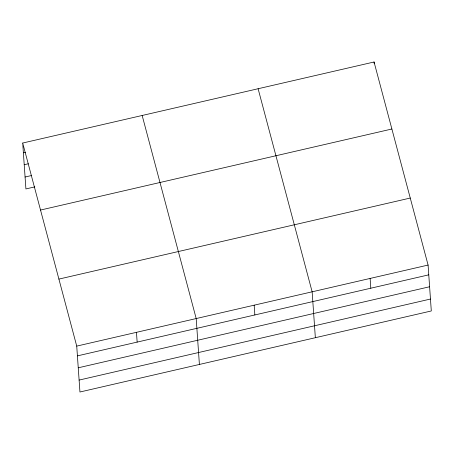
<?xml version="1.0" encoding="UTF-8"?>
<svg xmlns="http://www.w3.org/2000/svg" width="454" height="454" viewBox="0 0 454 454"><rect width="100%" height="100%" fill="white"/><g stroke="black" fill="none" stroke-linecap="round" stroke-linejoin="round"><path stroke-width="0.68" d="M22.7 143.033L374.056 61.994L428.088 265.062L431.3 310.967L79.944 392.006L76.732 346.107L22.7 143.033L25.912 188.938L34.833 186.878M23.381 152.811L25.441 152.334M24.215 164.734L28.335 163.781M25.078 177.015L31.258 175.59M40.531 210.049L391.887 129.004M58.901 279.091L410.257 198.052M76.732 346.107L428.088 265.062M77.418 355.879L428.775 274.84M78.253 367.802L429.609 286.758M79.109 380.083L430.466 299.044M258.11 88.74L312.142 291.809L315.354 337.708M142.164 115.481L196.196 318.549L199.402 364.454M374.056 61.994L374.153 63.39M370.118 278.433L370.799 288.211M254.166 305.179L254.853 314.951M136.461 332.328L137.148 342.1"/></g></svg>
